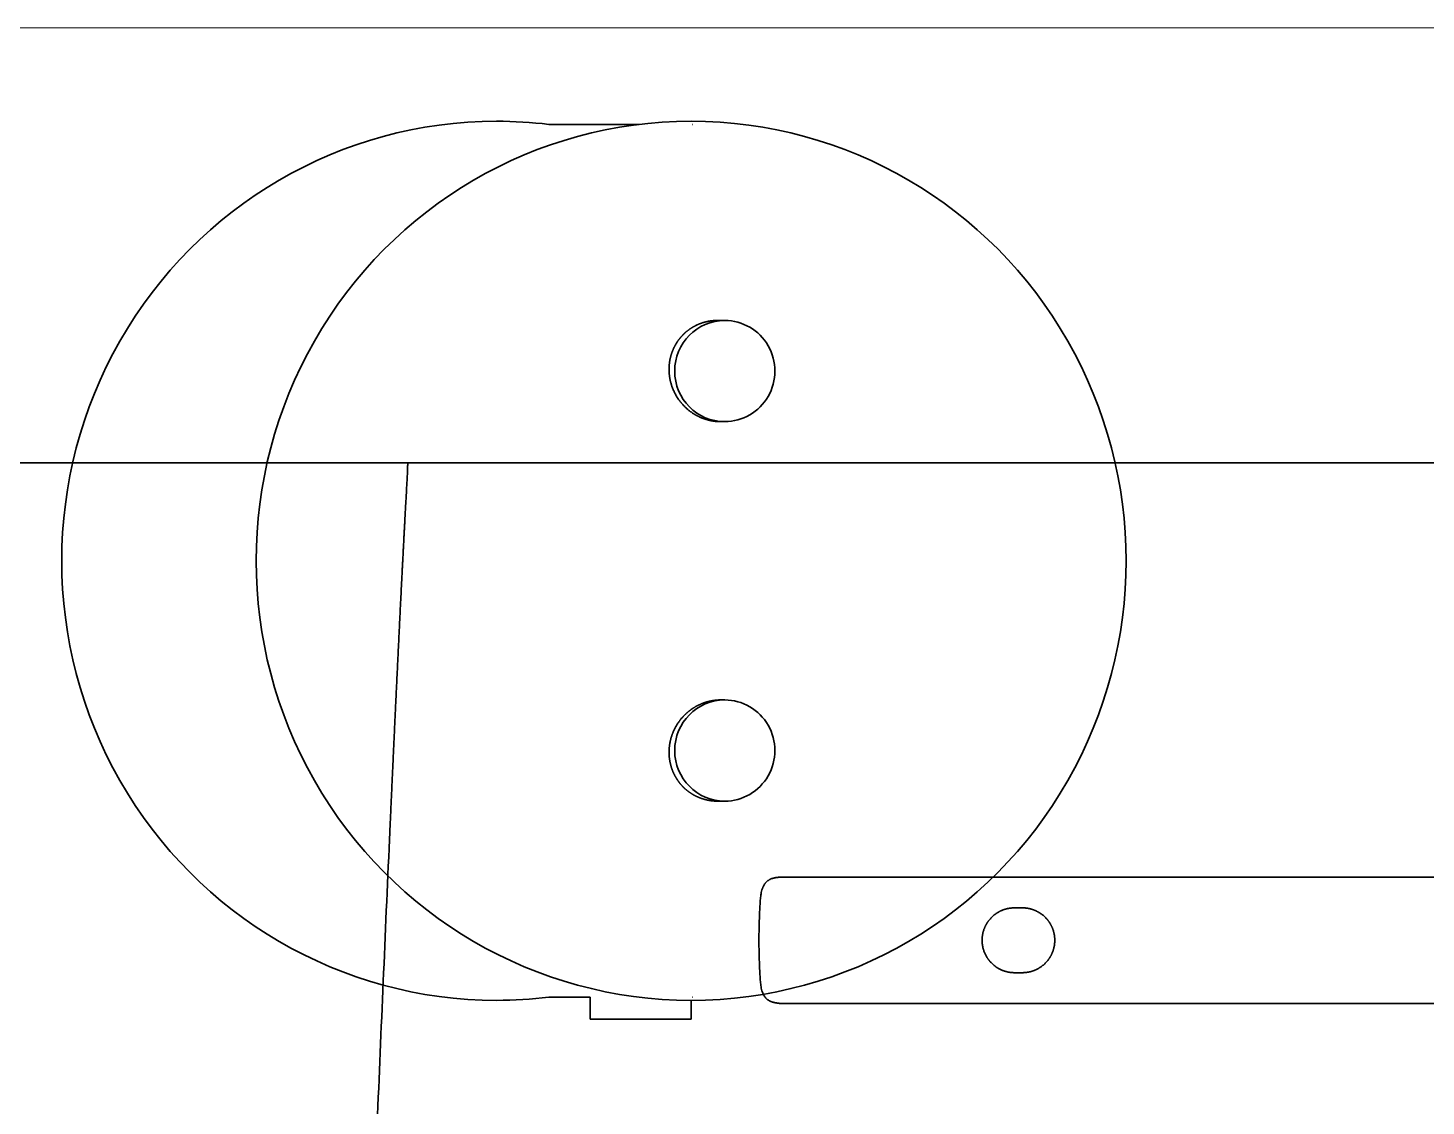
# Model space of a CAD drawing. Header units: millimetres. Extents: x 120 to 10915, y 515 to 8014.
# Drawn here: x 940.4 to 1382.5, y 2887.6 to 3228.5 of the extents above; entities that cross this region are included whole.
import ezdxf

# ---------------------------------------------------------------- set-up
doc = ezdxf.new("R2010")
doc.units = ezdxf.units.MM
doc.layers.get('0').update_dxf_attribs({"lineweight": 13})
for name, color, linetype, lineweight in [('201_Dimensions', 7, 'Continuous', 13), ('205_Chassis_top_view', 7, 'Continuous', 13), ('206_Cab_side_and_top_view', 7, 'Continuous', 13), ('207_Frame_holes_left_side_view', 7, 'Continuous', 13)]:
    doc.layers.add(name, color=color, linetype=linetype, lineweight=lineweight)

# ---------------------------------------------------------------- blocks, each defined once
blk = doc.blocks.new('2933535_1')
at = {"layer": '205_Chassis_top_view', "color": 3, "lineweight": 35}
for p, q in [((1105.08, 1028), (1133.63, 1028)), ((1150.54, 1028), (1150.65, 1028)), ((1160.74, 966), (1158.42, 966)), ((1160.74, 934), (1159.48, 934)), ((1160.74, 846), (1159.48, 846)), ((1160.74, 814), (1158.42, 814)), ((1105.07, 752), (1118.13, 752)), ((1118.13, 745), (1118.13, 752)), ((1150.54, 752), (1150.65, 752)), ((1150.13, 745), (1150.13, 751)), ((1136.5, 745), (1118.13, 745)), ((1150.13, 745), (1136.5, 745))]:
    blk.add_line(p, q, dxfattribs=at)
for centre, radius, start, end in [((1088.61, 892.91), 136.09, 83.0499, 89.9998), ((1088.59, 887.4), 136.4, 270.0091, 276.943)]:
    blk.add_arc(centre, radius, start, end, dxfattribs=at)
for centre, major_axis, ratio, start_param, end_param in [((1088.61, 890), (0, 139), 0.989409, 6.283183, 9.42478), ((1150.1, 890), (0, 139), 0.989409, 6.283183, 9.42478), ((1150.1, 890), (0, 139), 0.989409, 3.14159, 6.283188), ((1160.74, 950), (0, -16), 0.989016, 3.141593, 4.712389), ((1160.74, 950), (0, -16), 0.989016, 0, 3.141593), ((1160.74, 950), (0, -16), 0.989016, 4.712389, 6.283185), ((1160.74, 830), (0, -16), 0.989016, 3.141593, 4.712389), ((1160.74, 830), (0, -16), 0.989016, 0, 3.141593), ((1160.74, 830), (0, -16), 0.989016, 4.712389, 6.283185)]:
    blk.add_ellipse(centre, major_axis=major_axis, ratio=ratio, start_param=start_param, end_param=end_param, dxfattribs=at)
for points, knots in [([(1143.13, 950), (1143.09, 951.18), (1143.16, 952.36), (1143.34, 953.51), (1143.76, 955.26), (1144.43, 956.91), (1144.7, 957.49), (1145.13, 958.29), (1145.61, 959.06), (1145.75, 959.28), (1146.61, 960.53), (1147.63, 961.67), (1148.58, 962.54), (1150.03, 963.6), (1151.63, 964.44), (1152.09, 964.66), (1153.57, 965.28), (1155.12, 965.71), (1156.21, 965.9), (1157.32, 966), (1158.42, 966)], [0, 0, 0, 0, 0, 0, 18.510548, 18.510548, 18.510548, 28.947893, 28.947893, 28.947893, 33.113391, 33.113391, 33.113391, 53.498389, 53.498389, 53.498389, 61.48605, 61.48605, 61.48605, 78.392154, 78.392154, 78.392154, 78.392154, 78.392154, 78.392154]), ([(1159.48, 934), (1158.24, 934), (1156.99, 934.12), (1155.71, 934.37), (1153.51, 935.04), (1151.33, 936.18), (1150.44, 936.74), (1148.37, 938.28), (1146.52, 940.33), (1145.58, 941.67), (1144.28, 944.1), (1143.51, 946.75), (1143.29, 947.83), (1143.17, 948.92), (1143.13, 950)], [0, 0, 0, 0, 0, 0, 27.085629, 27.085629, 27.085629, 46.197279, 46.197279, 46.197279, 72.319298, 72.319298, 72.319298, 89.707229, 89.707229, 89.707229, 89.707229, 89.707229, 89.707229]), ([(1143.13, 830), (1143.19, 831.71), (1143.47, 833.42), (1143.98, 835.11), (1145.05, 837.44), (1146.48, 839.48), (1146.97, 840.1), (1148.03, 841.27), (1149.17, 842.28), (1149.77, 842.75), (1151.36, 843.86), (1153.01, 844.68), (1154.03, 845.09), (1155.74, 845.61), (1157.44, 845.89), (1158.12, 845.96), (1158.8, 846), (1159.48, 846)], [0, 0, 0, 0, 0, 0, 27.425413, 27.425413, 27.425413, 40.275128, 40.275128, 40.275128, 53.502055, 53.502055, 53.502055, 74.929518, 74.929518, 74.929518, 89.71674, 89.71674, 89.71674, 89.71674, 89.71674, 89.71674]), ([(1158.42, 814), (1157.13, 814), (1155.85, 814.13), (1154.59, 814.4), (1153, 814.91), (1151.53, 815.62), (1151.19, 815.79), (1149.86, 816.54), (1148.63, 817.44), (1147.78, 818.2), (1146.75, 819.31), (1145.88, 820.53), (1145.66, 820.84), (1144.78, 822.26), (1144.09, 823.78), (1143.68, 824.99), (1143.29, 826.72), (1143.14, 828.52), (1143.12, 829.01), (1143.11, 829.51), (1143.13, 830)], [0, 0, 0, 0, 0, 0, 19.700181, 19.700181, 19.700181, 25.628852, 25.628852, 25.628852, 43.719449, 43.719449, 43.719449, 49.878864, 49.878864, 49.878864, 70.643009, 70.643009, 70.643009, 78.389457, 78.389457, 78.389457, 78.389457, 78.389457, 78.389457])]:
    blk.add_open_spline(points, degree=5, knots=knots, dxfattribs=at)
blk = doc.blocks.new('2954495_1')
at = {"layer": '207_Frame_holes_left_side_view', "color": 3, "lineweight": 35}
for p, q in [((1180.49, 790), (1194.21, 790)), ((1194.21, 790), (1198.81, 790)), ((1203.74, 790), (1198.81, 790)), ((1208.55, 790), (1203.74, 790)), ((1208.55, 790), (1208.62, 790)), ((1709.17, 790), (1208.65, 790)), ((1252.35, 780.25), (1254.85, 780.25)), ((1252.35, 759.75), (1254.85, 759.75)), ((1194.21, 750), (1180.49, 750)), ((1198.81, 750), (1194.21, 750)), ((1203.74, 750), (1198.81, 750)), ((1203.74, 750), (1208.55, 750)), ((1208.55, 750), (1208.62, 750)), ((1208.65, 750), (1709.17, 750))]:
    blk.add_line(p, q, dxfattribs=at)
for centre, radius, start, end in [((1208.53, 789.95), 0.0974, 357.2767, 27.9666), ((1206.03, 770), 34.5, 178.7543, 181.2456), ((1208.53, 750.04), 0.0973, 332.0272, 2.7232)]:
    blk.add_arc(centre, radius, start, end, dxfattribs=at)
for points, degree, knots in [([(1172.77, 786.75), (1172.82, 786.88), (1172.95, 787.16), (1173.16, 787.53), (1173.36, 787.83), (1173.53, 788.05), (1173.67, 788.22), (1173.77, 788.32), (1173.82, 788.37)], 3, [0, 0, 0, 0, 0.434432, 0.890758, 1.298199, 1.513293, 1.72775, 1.941498, 1.941498, 1.941498, 1.941498]), ([(1173.82, 788.37), (1173.89, 788.44), (1174.04, 788.58), (1174.28, 788.77), (1174.52, 788.95), (1174.79, 789.11), (1175.15, 789.3), (1175.45, 789.42), (1175.64, 789.49)], 3, [0, 0, 0, 0, 0.306332, 0.610858, 0.913448, 1.214052, 1.530573, 2.160913, 2.160913, 2.160913, 2.160913]), ([(1175.64, 789.49), (1175.78, 789.54), (1176.05, 789.62), (1176.46, 789.72), (1176.87, 789.8), (1177.27, 789.87), (1177.68, 789.91), (1178.09, 789.95), (1178.49, 789.97), (1178.89, 789.98), (1179.3, 789.99), (1179.7, 790), (1180.1, 790), (1180.36, 790), (1180.49, 790)], 3, [0, 0, 0, 0, 0.425413, 0.845938, 1.262347, 1.675203, 2.084937, 2.49205, 2.896991, 3.300159, 3.701442, 4.101605, 4.500817, 4.899068, 4.899068, 4.899068, 4.899068]), ([(1171.92, 781.81), (1171.94, 782.09), (1171.97, 782.65), (1172.05, 783.48), (1172.14, 784.32), (1172.28, 785.15), (1172.48, 785.96), (1172.66, 786.49), (1172.77, 786.75)], 3, [0, 0, 0, 0, 0.840687, 1.681498, 2.522255, 3.362838, 4.20235, 5.038487, 5.038487, 5.038487, 5.038487]), ([(1171.54, 770.75), (1171.54, 771.06), (1171.55, 771.67), (1171.57, 772.59), (1171.59, 773.52), (1171.61, 774.44), (1171.63, 775.36), (1171.66, 776.28), (1171.69, 777.2), (1171.73, 778.12), (1171.77, 779.05), (1171.81, 779.97), (1171.86, 780.89), (1171.9, 781.5), (1171.92, 781.81)], 3, [0, 0, 0, 0, 0.922185, 1.844346, 2.766493, 3.688631, 4.610761, 5.532881, 6.454986, 7.377074, 8.299142, 9.22119, 10.143217, 11.065223, 11.065223, 11.065223, 11.065223]), ([(1252.35, 759.75), (1251.1, 759.75), (1249.84, 759.94), (1248.62, 760.33), (1246.35, 761.46), (1244.51, 763.22), (1243.74, 764.24), (1242.52, 766.47), (1242.04, 768.97), (1241.99, 770.24), (1242.28, 772.77), (1243.32, 775.09), (1244.02, 776.16), (1245.71, 778.06), (1247.9, 779.36), (1249.08, 779.84), (1250.48, 780.16), (1251.89, 780.24), (1252.04, 780.25), (1252.2, 780.25), (1252.35, 780.25)], 5, [0, 0, 0, 0, 0, 0, 10.882884, 10.882884, 10.882884, 21.77317, 21.77317, 21.77317, 32.658288, 32.658288, 32.658288, 43.546406, 43.546406, 43.546406, 54.435225, 54.435225, 54.435225, 55.783216, 55.783216, 55.783216, 55.783216, 55.783216, 55.783216]), ([(1254.85, 780.25), (1256.11, 780.25), (1257.36, 780.06), (1258.58, 779.67), (1260.86, 778.54), (1262.69, 776.78), (1263.46, 775.76), (1264.67, 773.52), (1265.15, 771.03), (1265.2, 769.75), (1264.9, 767.22), (1263.86, 764.9), (1263.17, 763.83), (1261.48, 761.93), (1259.29, 760.63), (1258.11, 760.16), (1256.72, 759.84), (1255.31, 759.76), (1255.16, 759.75), (1255.01, 759.75), (1254.85, 759.75)], 5, [0, 0, 0, 0, 0, 0, 10.876678, 10.876678, 10.876678, 21.763952, 21.763952, 21.763952, 32.667528, 32.667528, 32.667528, 43.563787, 43.563787, 43.563787, 54.44329, 54.44329, 54.44329, 55.766689, 55.766689, 55.766689, 55.766689, 55.766689, 55.766689]), ([(1171.54, 769.25), (1171.54, 768.94), (1171.55, 768.33), (1171.57, 767.41), (1171.59, 766.48), (1171.61, 765.56), (1171.63, 764.64), (1171.66, 763.72), (1171.69, 762.8), (1171.73, 761.88), (1171.77, 760.95), (1171.81, 760.03), (1171.86, 759.11), (1171.9, 758.5), (1171.92, 758.19)], 3, [0, 0, 0, 0, 0.922144, 1.844264, 2.766372, 3.688471, 4.610621, 5.53276, 6.454885, 7.376993, 8.299081, 9.221148, 10.143195, 11.065221, 11.065221, 11.065221, 11.065221]), ([(1171.92, 758.19), (1171.94, 757.91), (1171.97, 757.35), (1172.05, 756.52), (1172.14, 755.68), (1172.28, 754.85), (1172.48, 754.03), (1172.66, 753.51), (1172.77, 753.25)], 3, [0, 0, 0, 0, 0.840931, 1.681701, 2.522458, 3.363041, 4.202523, 5.038642, 5.038642, 5.038642, 5.038642]), ([(1172.77, 753.25), (1172.82, 753.11), (1172.95, 752.84), (1173.16, 752.47), (1173.36, 752.17), (1173.53, 751.95), (1173.67, 751.78), (1173.77, 751.68), (1173.82, 751.63)], 3, [0, 0, 0, 0, 0.434462, 0.890797, 1.298246, 1.513525, 1.728006, 1.941742, 1.941742, 1.941742, 1.941742]), ([(1173.82, 751.63), (1173.89, 751.56), (1174.04, 751.42), (1174.28, 751.22), (1174.52, 751.05), (1174.79, 750.89), (1175.15, 750.7), (1175.45, 750.58), (1175.64, 750.51)], 3, [0, 0, 0, 0, 0.30614, 0.610545, 0.913095, 1.213713, 1.530232, 2.160555, 2.160555, 2.160555, 2.160555]), ([(1175.64, 750.51), (1175.78, 750.46), (1176.05, 750.38), (1176.46, 750.27), (1176.86, 750.2), (1177.27, 750.13), (1177.68, 750.09), (1178.09, 750.05), (1178.49, 750.03), (1178.89, 750.01), (1179.3, 750.01), (1179.7, 750), (1180.1, 750), (1180.36, 750), (1180.49, 750)], 3, [0, 0, 0, 0, 0.425271, 0.845643, 1.261901, 1.674608, 2.084193, 2.491159, 2.895954, 3.298975, 3.700561, 4.101026, 4.500538, 4.899087, 4.899087, 4.899087, 4.899087])]:
    blk.add_open_spline(points, degree=degree, knots=knots, dxfattribs=at)
blk = doc.blocks.new('2409089_1')
at = {"layer": '206_Cab_side_and_top_view', "color": 3, "lineweight": 35}
for p, q in [((878.25, 921), (988.97, 921)), ((889.6, 921), (1038.83, 921)), ((988.97, 921), (994.94, 921)), ((994.94, 921), (1027.29, 921)), ((1027.29, 921), (1031.3, 921)), ((1031.3, 921), (1060.58, 921)), ((1038.83, 921), (1575.67, 921)), ((1060.58, 921), (1060.61, 921)), ((1197.33, 921), (1072.45, 921)), ((1655.38, 921), (1197.33, 921)), ((1060.33, 916.26), (1060.34, 916.45)), ((1059.91, 908.8), (1059.59, 902.81)), ((1059.91, 908.8), (1059.97, 909.8)), ((1059.97, 909.8), (1059.98, 909.95)), ((1059.53, 901.81), (1059.54, 901.96)), ((1059.54, 901.96), (1059.59, 902.81))]:
    blk.add_line(p, q, dxfattribs=at)
blk.add_lwpolyline([(1054.72, 801.88, 0.0007), (1050.84, 711.96)], format="xyb", dxfattribs=at)
for centre, radius, start, end in [((1122.23, 916.89), 61.84, 177.0859, 178.851), ((5426, 667.98), 4372.73, 176.74502, 176.82779), ((997.77, 919.59), 62.65, 357.1323, 358.6691)]:
    blk.add_arc(centre, radius, start, end, dxfattribs=at)
for points, knots in [([(1060.58, 921), (1060.57, 921), (1060.57, 921), (1060.57, 921), (1060.56, 920.99), (1060.55, 920.96), (1060.55, 920.91), (1060.52, 920.77), (1060.5, 920.55), (1060.49, 920.39), (1060.48, 920.22), (1060.47, 920.04)], [0, 0, 0, 0, 0, 0, 0.170366, 0.170366, 0.170366, 1.102117, 1.102117, 1.102117, 2.519177, 2.519177, 2.519177, 2.519177, 2.519177, 2.519177]), ([(1054.73, 801.88), (1055.35, 815.88), (1055.99, 829.88), (1056.64, 843.81), (1057.59, 863.8), (1058.59, 883.8), (1058.9, 889.8), (1059.21, 895.8), (1059.53, 901.81)], [0, 0, 0, 0, 0, 0, 99.099563, 99.099563, 99.099563, 141.610047, 141.610047, 141.610047, 141.610047, 141.610047, 141.610047])]:
    blk.add_open_spline(points, degree=5, knots=knots, dxfattribs=at)
blk = doc.blocks.new('BLOCK109')
at = {"layer": '201_Dimensions', "color": 2, "lineweight": 18}
blk.add_line((1950, 1058.5), (393, 1058.5), dxfattribs=at)

msp = doc.modelspace()

# ---------------------------------------------------------------- block references
at = {"color": 7, "lineweight": 35}
for name in ['2409089_1', '2933535_1', '2954495_1']:
    msp.add_blockref(name, (0, 2170), dxfattribs=at)
at = {"layer": '201_Dimensions', "lineweight": 0}
msp.add_blockref('BLOCK109', (0, 2170), dxfattribs=at)

doc.saveas('drawing.dxf')
